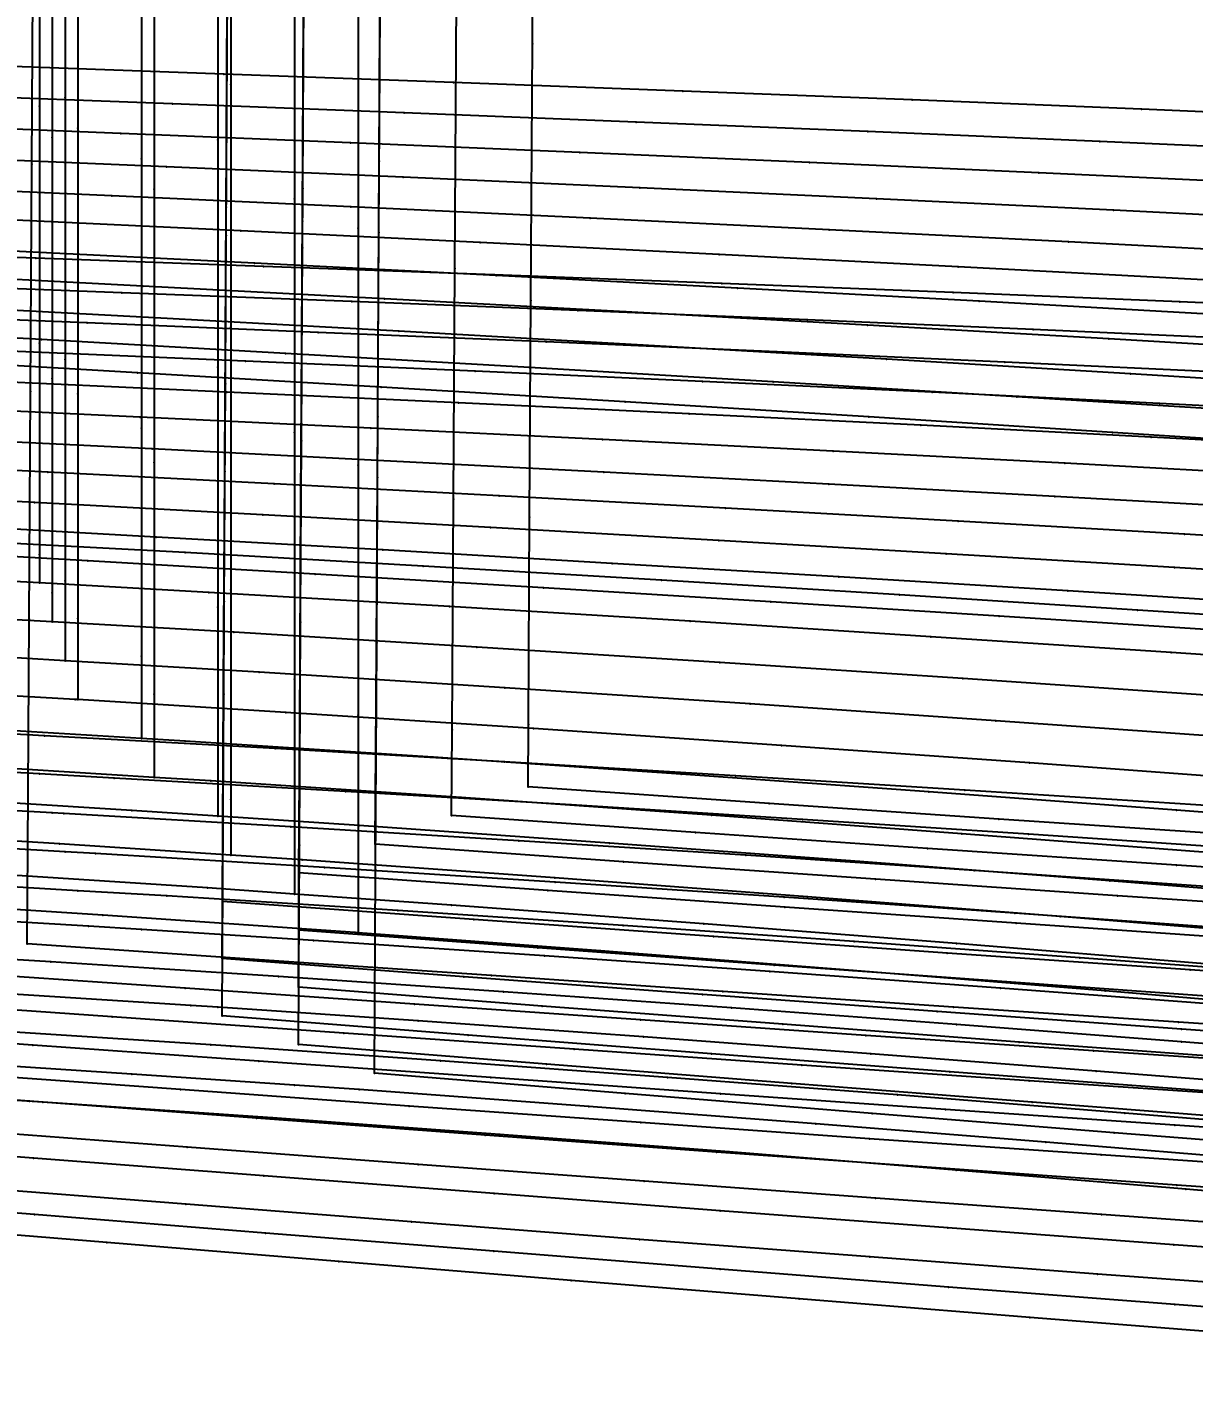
# Model space of a CAD drawing. Extents: x -2408 to 1029, y -526 to 2095.
# Drawn here: x -1212.4 to -1134.8, y 101.3 to 191.1 of the extents above; entities that cross this region are included whole.
import ezdxf

# ---------------------------------------------------------------- set-up
doc = ezdxf.new("R2010")
doc.units = 0

# ---------------------------------------------------------------- blocks, each defined once
blk = doc.blocks.new(' -30')
at = {"layer": '1'}
for points in [[(-410.795642, 262.713516), (-426.181387, 263.491995), (-441.331963, 264.275543), (-456.716414, 265.079246), (-471.834351, 265.867545), (-487.219433, 266.659043), (-502.307592, 267.415883), (-517.695124, 268.158316), (-532.759082, 268.847883), (-548.150088, 269.514596), (-563.25244, 270.13595), (-578.645983, 270.740797), (-593.768208, 271.312101), (-609.16329, 271.875507), (-624.304347, 272.41661), (-639.700205, 272.958631), (-654.858819, 273.489181), (-670.25476, 274.029992), (-685.455338, 274.570903)], [(-991.099742, 289.014787), (-1006.47788, 289.931065), (-1021.716095, 290.854397), (-1037.092414, 291.800377), (-1052.390421, 292.7548), (-1067.765151, 293.726621), (-1082.930535, 294.697188), (-1098.303754, 295.692536), (-1113.507968, 296.687278), (-1128.879805, 297.703783), (-1143.850366, 298.707083), (-1159.22033, 299.751254), (-1174.621448, 300.804779), (-1189.756891, 301.840895), (-1205.520935, 302.919865), (-1205.483135, 309.223563), (-1205.391179, 324.554701), (-1205.300213, 339.717169), (-1205.209414, 354.85273), (-1205.118461, 370.01518), (-1205.026964, 385.267158), (-1204.935998, 400.429605), (-1204.844877, 415.618783), (-1204.753926, 430.781236)], [(-480.513872, -299.265657), (-495.775766, -298.258206), (-511.213094, -297.224178), (-526.473238, -296.190561), (-541.755748, -295.148551), (-557.015282, -294.106065), (-572.430787, -293.055858), (-587.691043, -292.023998), (-603.09054, -290.995455), (-618.352803, -289.993615), (-633.737054, -289.006423), (-649.002495, -288.05404), (-664.372192, -287.127176), (-679.641754, -286.243599), (-694.99799, -285.398237), (-696.187057, -285.336246), (-710.27236, -284.60173), (-725.267612, -283.860433), (-740.545866, -283.142199), (-755.919862, -282.450756)]]:
    blk.add_lwpolyline(points, dxfattribs=at)
at = {"layer": '14'}
for points in [[(-413.340971, 275.556341), (-428.605438, 276.333232), (-443.868397, 277.1251), (-459.130577, 277.922795), (-474.392398, 278.717149), (-489.654587, 279.499012), (-504.917567, 280.259217), (-520.181988, 280.98861), (-535.430734, 281.678741), (-550.699052, 282.332695), (-565.968947, 282.954628), (-581.240332, 283.549537), (-596.512816, 284.122407), (-611.786236, 284.678231), (-627.060429, 285.222003), (-642.335041, 285.758709), (-657.609871, 286.293342), (-672.884642, 286.83089), (-688.15919, 287.376346)], [(-996.243732, 302.041932), (-1011.349801, 302.947855), (-1028.369845, 303.985999), (-1045.013766, 305.017704), (-1061.160689, 306.033129), (-1076.689792, 307.022434), (-1093.271043, 308.091929), (-1108.745305, 309.101899), (-1124.431306, 310.137235), (-1140.837746, 311.232743), (-1156.130864, 312.266322), (-1172.183685, 313.367615), (-1172.158772, 317.5206), (-1172.075828, 331.347228), (-1171.989363, 345.760911), (-1171.88675, 362.866344), (-1171.796909, 377.842737), (-1171.703377, 393.434387), (-1171.609107, 409.149089), (-1171.49473, 428.215656)], [(-479.770851, -286.587015), (-495.617764, -285.540654), (-511.314248, -284.488639), (-527.159674, -283.414513), (-543.004706, -282.333607), (-558.84971, -281.251301), (-574.694902, -280.172981), (-590.540647, -279.104026), (-606.387162, -278.049823), (-622.234812, -277.01575), (-638.083812, -276.007195), (-653.93453, -275.029536), (-669.787218, -274.088158), (-685.642128, -273.188447), (-696.187057, -272.621555), (-701.652761, -272.32772), (-717.512885, -271.523439), (-733.375258, -270.761336), (-749.239609, -270.035024)]]:
    blk.add_lwpolyline(points, dxfattribs=at)
at = {"layer": '2'}
for p in [(-1172.183685, 313.367615), (-1205.520935, 302.919865)]:
    blk.add_point(p, dxfattribs=at)
at = {"layer": '3'}
for p in [(-1171.88675, 362.866344), (-1205.209414, 354.85273), (-1171.989363, 345.760911), (-1205.300213, 339.717169), (-1172.075828, 331.347228), (-1205.391179, 324.554701), (-1172.158772, 317.5206), (-1156.130864, 312.266322), (-1140.837746, 311.232743), (-1205.483135, 309.223563), (-1189.756891, 301.840895), (-1174.621448, 300.804779), (-1159.22033, 299.751254), (-1143.850366, 298.707083), (-1128.879805, 297.703783), (-611.786236, 284.678231), (-596.512816, 284.122407), (-581.240332, 283.549537), (-565.968947, 282.954628), (-550.699052, 282.332695), (-624.304347, 272.41661), (-609.16329, 271.875507), (-593.768208, 271.312101), (-578.645983, 270.740797), (-563.25244, 270.13595), (-548.150088, 269.514596), (-685.642128, -273.188447), (-669.787218, -274.088158), (-653.93453, -275.029536), (-638.083812, -276.007195), (-622.234812, -277.01575), (-694.99799, -285.398237), (-679.641754, -286.243599), (-664.372192, -287.127176), (-649.002495, -288.05404), (-633.737054, -289.006423)]:
    blk.add_point(p, dxfattribs=at)
blk = doc.blocks.new(' -31')
at = {"layer": '1'}
for points in [[(-406.667733, 259.27386), (-421.689618, 260.061065), (-437.011078, 260.884107), (-452.031299, 261.702323), (-467.319028, 262.537249), (-482.339516, 263.350588), (-497.359257, 264.148142), (-512.381885, 264.921339), (-527.634866, 265.672338), (-542.660905, 266.374364), (-557.93453, 267.053433), (-572.963389, 267.692279), (-588.256539, 268.317149), (-603.287269, 268.911079), (-618.59881, 269.5002), (-633.630554, 270.067508), (-648.959279, 270.639377), (-663.991401, 271.198233), (-679.384302, 271.773426)], [(-997.985334, 287.066471), (-1013.000426, 287.973625), (-1028.315558, 288.914379), (-1043.328852, 289.850599), (-1058.800335, 290.828954), (-1073.812, 291.790769), (-1089.149361, 292.785777), (-1104.159531, 293.770902), (-1119.535836, 294.790651), (-1134.544586, 295.797004), (-1149.684043, 296.826152), (-1164.690914, 297.860154), (-1179.737081, 298.903743), (-1195.00767, 299.963703), (-1210.599365, 301.045837), (-1210.547725, 309.84814), (-1210.459299, 324.921595), (-1210.368675, 340.370934), (-1210.279104, 355.641675), (-1210.188487, 371.091032), (-1210.099122, 386.326266), (-1210.008493, 401.775624), (-1209.918915, 417.046366), (-1209.828296, 432.495713)], [(-477.568247, -302.497232), (-492.969505, -301.447749), (-508.369706, -300.383404), (-523.52564, -299.32246), (-538.924263, -298.235568), (-554.014175, -297.167376), (-569.412716, -296.079403), (-584.484875, -295.02135), (-599.884799, -293.952446), (-614.939891, -292.924438), (-630.342483, -291.895187), (-645.381208, -290.917098), (-660.787724, -289.947899), (-675.810988, -289.04012), (-691.222408, -288.151926), (-696.187057, -287.880993), (-706.500063, -287.318206), (-721.916639, -286.524334), (-736.937899, -285.790686), (-752.358094, -285.071968)]]:
    blk.add_lwpolyline(points, dxfattribs=at)
at = {"layer": '14'}
for points in [[(-414.385619, 272.392496), (-429.8121, 273.213737), (-445.237205, 274.05038), (-460.661389, 274.892923), (-476.085414, 275.731881), (-491.509813, 276.557754), (-506.935119, 277.361046), (-522.643486, 278.145979), (-538.072556, 278.877313), (-553.503501, 279.572014), (-568.936231, 280.234934), (-584.370424, 280.870918), (-599.805761, 281.48481), (-615.24215, 282.081462), (-630.679194, 282.665717), (-646.116763, 283.242424), (-661.554576, 283.816431), (-676.992388, 284.392583)], [(-986.267518, 299.092049), (-1001.639416, 300.008829), (-1016.883783, 300.934514), (-1031.918804, 301.862321), (-1048.740405, 302.916572), (-1065.059572, 303.954611), (-1080.754196, 304.966316), (-1097.512077, 306.060401), (-1113.151062, 307.093927), (-1129.003946, 308.153731), (-1145.584817, 309.275476), (-1161.040416, 310.334145), (-1177.263641, 311.462612), (-1177.230109, 317.179258), (-1177.14006, 332.530674), (-1177.049904, 347.900451), (-1176.944753, 365.826377), (-1176.853713, 381.346893), (-1176.75972, 397.370777), (-1176.665727, 413.39466), (-1176.574686, 428.915175)], [(-491.69542, -288.805885), (-508.783074, -287.623881), (-524.791244, -286.501704), (-540.798969, -285.371156), (-556.806537, -284.238117), (-572.814349, -283.10846), (-588.82269, -281.988066), (-604.831886, -280.882811), (-620.84226, -279.798574), (-636.854138, -278.741232), (-652.867844, -277.716665), (-668.883703, -276.730748), (-684.902039, -275.789361), (-696.187057, -275.162659), (-701.707363, -274.856093), (-717.731517, -274.019399), (-733.758208, -273.228341), (-749.787063, -272.476186)]]:
    blk.add_lwpolyline(points, dxfattribs=at)
at = {"layer": '2'}
for p in [(-1177.263641, 311.462612), (-696.187057, -275.156174)]:
    blk.add_point(p, dxfattribs=at)
at = {"layer": '3'}
for p in [(-1177.049904, 347.900451), (-1177.14006, 332.530674), (-1177.230109, 317.179258), (-1161.040416, 310.334145), (-1145.584817, 309.275476), (-1129.003946, 308.153731), (-1195.00767, 299.963703), (-1179.737081, 298.903743), (-1164.690914, 297.860154), (-1149.684043, 296.826152), (-1134.544586, 295.797004), (-615.24215, 282.081462), (-599.805761, 281.48481), (-584.370424, 280.870918), (-568.936231, 280.234934), (-553.503501, 279.572014), (-618.59881, 269.5002), (-603.287269, 268.911079), (-588.256539, 268.317149), (-572.963389, 267.692279), (-557.93453, 267.053433), (-696.187057, -243.397249), (-696.187057, -259.200869), (-696.187057, -273.2611), (-696.187057, -275.162659), (-684.902039, -275.789361), (-668.883703, -276.730748), (-652.867844, -277.716665), (-636.854138, -278.741232), (-620.84226, -279.798574), (-696.187057, -287.880993), (-691.222408, -288.151926), (-675.810988, -289.04012), (-660.787724, -289.947899), (-645.381208, -290.917098), (-630.342483, -291.895187)]:
    blk.add_point(p, dxfattribs=at)
at = {"layer": '4'}
for p in [(-696.187057, -275.162659), (-696.187057, -287.880993)]:
    blk.add_point(p, dxfattribs=at)
at = {"layer": '8'}
blk.add_lwpolyline([(-696.187057, 21.607609), (-696.187057, 2.136107), (-696.187057, -14.78146), (-696.187057, -35.611433), (-696.187057, -53.278423), (-696.187057, -72.290306), (-696.187057, -92.280291), (-696.187057, -112.881592), (-696.187057, -133.727418), (-696.187057, -154.450981), (-696.187057, -174.685493), (-696.187057, -194.064164), (-696.187057, -212.220206), (-696.187057, -228.786831), (-696.187057, -243.397249), (-696.187057, -259.200869), (-696.187057, -273.2611), (-696.187057, -275.156174)], dxfattribs=at)
blk = doc.blocks.new(' -32')
at = {"layer": '1'}
for points in [[(-407.222344, 256.070121), (-422.383768, 256.899761), (-437.768939, 257.762106), (-452.928661, 258.623362), (-468.281116, 259.497916), (-483.441033, 260.354496), (-498.852583, 261.208428), (-514.014911, 262.022975), (-529.337916, 262.812437), (-544.503819, 263.555708), (-559.846114, 264.273011), (-575.015055, 264.953136), (-590.375642, 265.616744), (-605.54647, 266.251555), (-620.924172, 266.878666), (-636.096177, 267.485696), (-651.489891, 268.094122), (-666.662289, 268.69081), (-682.151071, 269.301665)], [(-1123.662888, 292.767552), (-1138.812176, 293.795976), (-1153.952575, 294.838433), (-1169.099846, 295.895659), (-1184.438349, 296.97358), (-1199.858824, 298.058298), (-1215.677795, 299.171028), (-1215.601131, 312.531977), (-1215.513507, 327.804629), (-1215.425881, 343.077294), (-1215.337349, 358.504922), (-1215.249694, 373.777565), (-1215.162622, 388.949294), (-1215.074983, 404.221944), (-1214.987691, 419.434947), (-1214.900055, 434.707608)], [(-483.121304, -305.147157), (-498.217353, -304.078559), (-513.649987, -302.970201), (-528.743964, -301.873124), (-543.994009, -300.757449), (-559.087372, -299.651705), (-574.317811, -298.539581), (-589.412083, -297.446193), (-604.120497, -296.394241), (-619.720314, -295.298582), (-634.81867, -294.263062), (-650.014154, -293.25094), (-665.116791, -292.280443), (-680.295763, -291.346208), (-695.403699, -290.461741), (-696.187057, -290.418434), (-710.669653, -289.617628), (-725.782929, -288.829132), (-740.958612, -288.077982), (-756.075592, -287.363959)]]:
    blk.add_lwpolyline(points, dxfattribs=at)
at = {"layer": '14'}
for points in [[(-418.02239, 269.377712), (-433.29239, 270.22969), (-448.56115, 271.095254), (-463.829254, 271.965198), (-479.09729, 272.830318), (-494.365842, 273.681411), (-509.635422, 274.509268), (-527.022193, 275.411858), (-542.295876, 276.164132), (-557.571435, 276.882064), (-572.848641, 277.57007), (-588.127187, 278.232564), (-603.406995, 278.873969), (-618.687759, 279.498698), (-633.969248, 280.111167), (-649.251195, 280.715791), (-664.533444, 281.316991), (-679.815728, 281.919179)], [(-988.06349, 296.835856), (-1003.288751, 297.750438), (-1018.398306, 298.674929), (-1035.776177, 299.757273), (-1052.767375, 300.83376), (-1069.248508, 301.893975), (-1085.096167, 302.927501), (-1100.186994, 303.923924), (-1116.348618, 305.003901), (-1132.926842, 306.125328), (-1149.048121, 307.229227), (-1165.814259, 308.392205), (-1182.343674, 309.55761), (-1182.289488, 319.000043), (-1182.203537, 333.977697), (-1182.109921, 350.291256), (-1182.024786, 365.126866), (-1181.933745, 380.991544), (-1181.839752, 397.370762), (-1181.745759, 413.749971), (-1181.654719, 429.614649)], [(-490.35915, -291.905397), (-506.197571, -290.774652), (-522.368393, -289.603916), (-538.538669, -288.423019), (-554.708762, -287.238375), (-570.879034, -286.056398), (-587.049845, -284.883501), (-603.221597, -283.726093), (-619.394575, -282.590595), (-635.569178, -281.483415), (-651.745769, -280.410968), (-667.92471, -279.379666), (-684.106362, -278.395923), (-696.187057, -277.703381), (-701.403682, -277.404304), (-717.591795, -276.534057), (-733.782751, -275.713053), (-749.976035, -274.934217)]]:
    blk.add_lwpolyline(points, dxfattribs=at)
at = {"layer": '2'}
for p in [(-1182.343674, 309.55761), (-696.187057, -277.696171)]:
    blk.add_point(p, dxfattribs=at)
at = {"layer": '3'}
for p in [(-1182.109921, 350.291256), (-1182.203537, 333.977697), (-1182.289488, 319.000043), (-1165.814259, 308.392205), (-1149.048121, 307.229227), (-1132.926842, 306.125328), (-1199.858824, 298.058298), (-1184.438349, 296.97358), (-1169.099846, 295.895659), (-1153.952575, 294.838433), (-1138.812176, 293.795976), (-618.687759, 279.498698), (-603.406995, 278.873969), (-588.127187, 278.232564), (-572.848641, 277.57007), (-557.571435, 276.882064), (-620.924172, 266.878666), (-605.54647, 266.251555), (-590.375642, 265.616744), (-575.015055, 264.953136), (-559.846114, 264.273011), (-696.187057, -245.4534), (-696.187057, -261.497782), (-696.187057, -275.772225), (-696.187057, -277.703381), (-684.106362, -278.395923), (-667.92471, -279.379666), (-651.745769, -280.410968), (-635.569178, -281.483415), (-696.187057, -290.418434), (-695.403699, -290.461741), (-680.295763, -291.346208), (-665.116791, -292.280443), (-650.014154, -293.25094), (-634.81867, -294.263062)]:
    blk.add_point(p, dxfattribs=at)
at = {"layer": '4'}
for p in [(-696.187057, -277.703381), (-696.187057, -290.418434)]:
    blk.add_point(p, dxfattribs=at)
at = {"layer": '8'}
blk.add_lwpolyline([(-696.187057, 23.588808), (-696.187057, 3.820657), (-696.187057, -13.354648), (-696.187057, -34.501972), (-696.187057, -52.438121), (-696.187057, -71.739651), (-696.187057, -92.034185), (-696.187057, -112.949348), (-696.187057, -134.112761), (-696.187057, -155.152049), (-696.187057, -175.694834), (-696.187057, -195.36874), (-696.187057, -213.801389), (-696.187057, -230.620406), (-696.187057, -245.4534), (-696.187057, -261.497782), (-696.187057, -275.772225), (-696.187057, -277.696171)], dxfattribs=at)
blk = doc.blocks.new(' -33')
at = {"layer": '1'}
for points in [[(-412.119916, 253.115269), (-427.295259, 253.986978), (-442.581111, 254.883506), (-457.866419, 255.789223), (-473.006044, 256.686035), (-488.291917, 257.582109), (-503.536524, 258.457296), (-518.825035, 259.307253), (-534.280464, 260.129675), (-549.572868, 260.906681), (-564.692059, 261.643), (-579.987401, 262.35974), (-595.124711, 263.045234), (-610.422013, 263.717983), (-625.5764, 264.368689), (-640.874932, 265.013734), (-656.045228, 265.645601), (-671.344231, 266.279177), (-686.622937, 266.912557)], [(-1113.986033, 289.806489), (-1129.099281, 290.833958), (-1144.375337, 291.884265), (-1159.361157, 292.92941), (-1174.635121, 294.009702), (-1190.095973, 295.110877), (-1205.132893, 296.182718), (-1220.756378, 297.296257), (-1220.738291, 300.51507), (-1220.653899, 315.535803), (-1220.569213, 330.611808), (-1220.484539, 345.687811), (-1220.398342, 361.035873), (-1220.313674, 376.111864), (-1220.228897, 391.207077), (-1220.144228, 406.283063), (-1220.059185, 421.425605), (-1219.974514, 436.501598)], [(-479.956925, -308.402736), (-495.187978, -307.29314), (-510.588491, -306.154018), (-525.817241, -305.012652), (-541.24244, -303.847535), (-556.470265, -302.694468), (-571.874492, -301.530836), (-587.10319, -300.388818), (-602.332926, -299.260738), (-617.718313, -298.141163), (-632.95132, -297.058181), (-648.318027, -295.997145), (-663.555715, -294.982048), (-678.904663, -294.002708), (-694.14814, -293.078255), (-696.187057, -292.961636), (-709.478525, -292.201445), (-724.727865, -291.379904), (-740.070403, -290.597654), (-755.323933, -289.857647)]]:
    blk.add_lwpolyline(points, dxfattribs=at)
at = {"layer": '14'}
for points in [[(-409.864849, 265.707514), (-425.616196, 266.610841), (-441.365679, 267.533985), (-457.114135, 268.466918), (-472.86217, 269.399603), (-488.610391, 270.321999), (-504.359634, 271.224079), (-522.360762, 272.217272), (-536.884961, 272.981302), (-552.640378, 273.773883), (-568.397647, 274.533257), (-584.15667, 275.263918), (-599.917043, 275.970344), (-615.678669, 276.657026), (-631.441143, 277.328443), (-647.204368, 277.989087), (-662.967979, 278.643438), (-678.7318, 279.295986)], [(-994.644828, 294.866065), (-1010.328878, 295.821017), (-1025.870484, 296.785245), (-1041.186149, 297.75158), (-1058.305927, 298.849341), (-1074.896844, 299.929784), (-1090.834202, 300.982201), (-1107.827335, 302.119345), (-1123.658031, 303.192232), (-1139.668477, 304.290428), (-1155.078742, 305.360134), (-1170.859481, 306.469332), (-1187.423706, 307.652607), (-1187.36952, 317.299872), (-1187.28357, 332.602444), (-1187.189953, 349.2699), (-1187.104818, 364.427356), (-1187.013778, 380.636197), (-1186.919785, 397.37074), (-1186.825791, 414.105274), (-1186.734751, 430.314125)], [(-486.245286, -295.21335), (-503.557809, -293.941453), (-519.891237, -292.722242), (-536.224043, -291.490936), (-552.556552, -290.254478), (-568.889201, -289.019803), (-585.22239, -287.793847), (-601.556519, -286.583548), (-617.892025, -285.395838), (-634.229233, -284.237662), (-650.568579, -283.115953), (-666.910465, -282.037648), (-683.255288, -281.009685), (-696.187057, -280.24107), (-699.091526, -280.068443), (-715.443122, -279.156054), (-731.797836, -278.297802), (-748.155236, -277.486223), (-764.515007, -276.713849)]]:
    blk.add_lwpolyline(points, dxfattribs=at)
at = {"layer": '2'}
for p in [(-1187.423706, 307.652607), (-696.187057, -280.236168)]:
    blk.add_point(p, dxfattribs=at)
at = {"layer": '3'}
for p in [(-1187.189953, 349.2699), (-1187.28357, 332.602444), (-1187.36952, 317.299872), (-1170.859481, 306.469332), (-1155.078742, 305.360134), (-1139.668477, 304.290428), (-1205.132893, 296.182718), (-1190.095973, 295.110877), (-1174.635121, 294.009702), (-1159.361157, 292.92941), (-1144.375337, 291.884265), (-1129.099281, 290.833958), (-615.678669, 276.657026), (-599.917043, 275.970344), (-584.15667, 275.263918), (-568.397647, 274.533257), (-552.640378, 273.773883), (-610.422013, 263.717983), (-595.124711, 263.045234), (-579.987401, 262.35974), (-564.692059, 261.643), (-549.572868, 260.906681), (-696.187057, -242.738335), (-696.187057, -260.17137), (-696.187057, -274.928334), (-696.187057, -280.24107), (-683.255288, -281.009685), (-666.910465, -282.037648), (-650.568579, -283.115953), (-634.229233, -284.237662), (-696.187057, -292.961636), (-694.14814, -293.078255), (-678.904663, -294.002708), (-663.555715, -294.982048), (-648.318027, -295.997145), (-632.95132, -297.058181)]:
    blk.add_point(p, dxfattribs=at)
at = {"layer": '4'}
for p in [(-696.187057, -280.24107), (-696.187057, -292.961636)]:
    blk.add_point(p, dxfattribs=at)
at = {"layer": '8'}
blk.add_lwpolyline([(-696.187057, 25.570009), (-696.187057, 5.505209), (-696.187057, -11.927834), (-696.187057, -27.697366), (-696.187057, -45.356723), (-696.187057, -64.52794), (-696.187057, -84.83305), (-696.187057, -105.894091), (-696.187057, -127.333096), (-696.187057, -148.772081), (-696.187057, -169.833121), (-696.187057, -190.138231), (-696.187057, -209.309447), (-696.187057, -226.968803), (-696.187057, -242.738335), (-696.187057, -260.17137), (-696.187057, -274.928334), (-696.187057, -280.236168)], dxfattribs=at)
blk = doc.blocks.new(' -34')
at = {"layer": '1'}
for points in [[(-411.944873, 249.885816), (-427.3658, 250.80666), (-442.752906, 251.74436), (-458.172006, 252.69371), (-473.524246, 253.639), (-488.944, 254.579046), (-503.96908, 255.477045), (-519.391481, 256.371375), (-534.709567, 257.223988), (-550.135995, 258.045975), (-565.472535, 258.830853), (-580.902162, 259.591977), (-596.25616, 260.324763), (-611.687871, 261.040399), (-627.058243, 261.736318), (-642.491357, 262.422015), (-657.876937, 263.096367), (-673.310691, 263.767534), (-688.346205, 264.420255)], [(-1118.679806, 287.809999), (-1134.009218, 288.864576), (-1149.420272, 289.937166), (-1164.657541, 291.013415), (-1180.066363, 292.117437), (-1195.303083, 293.216675), (-1210.429912, 294.308813), (-1225.834961, 295.420933), (-1225.809658, 300.021402), (-1225.725921, 315.245785), (-1225.641516, 330.591488), (-1225.557115, 345.937194), (-1225.473127, 361.208889), (-1225.388738, 376.554599), (-1225.30381, 391.998209), (-1225.219415, 407.343914), (-1225.135094, 422.674226), (-1225.050681, 438.019934)], [(-492.258289, -310.513737), (-507.463499, -309.356625), (-522.827069, -308.170718), (-537.915343, -306.995565), (-553.277709, -305.794596), (-568.34347, -304.61822), (-583.706522, -303.425983), (-599.070645, -302.247155), (-614.115947, -301.111752), (-629.483418, -299.977411), (-644.508405, -298.898956), (-659.880782, -297.832882), (-674.88639, -296.834445), (-690.264884, -295.860443), (-696.187057, -295.506535), (-705.330332, -294.96012), (-720.715335, -294.095126), (-735.892945, -293.289625), (-751.282725, -292.515013)]]:
    blk.add_lwpolyline(points, dxfattribs=at)
at = {"layer": '14'}
for points in [[(-413.254127, 262.68477), (-429.167027, 263.638904), (-445.078209, 264.611238), (-460.988322, 265.591521), (-476.898239, 266.569519), (-492.808532, 267.534977), (-508.720077, 268.477659), (-523.82202, 269.341893), (-539.737721, 270.21388), (-555.655588, 271.048715), (-571.57552, 271.850673), (-587.497189, 272.624017), (-603.420266, 273.373011), (-619.34465, 274.101929), (-635.269936, 274.815031), (-651.196024, 275.516591), (-667.122547, 276.210871), (-683.049291, 276.90214)], [(-986.728904, 292.02437), (-1002.269379, 292.964334), (-1018.08365, 293.940939), (-1033.729779, 294.925433), (-1049.123361, 295.910445), (-1064.180049, 296.888606), (-1080.866953, 297.988662), (-1096.877702, 299.059145), (-1112.086359, 300.089053), (-1128.080538, 301.185504), (-1144.256219, 302.308175), (-1159.82543, 303.402062), (-1175.768836, 304.536697), (-1192.503662, 305.747604), (-1192.424578, 320.126644), (-1192.346187, 334.379847), (-1192.249341, 351.988387), (-1192.162452, 367.786449), (-1192.070397, 384.524007), (-1191.976127, 401.664205), (-1191.882595, 418.67018), (-1191.792754, 435.005096)], [(-484.771777, -298.341289), (-500.863847, -297.124308), (-517.359792, -295.856225), (-533.854946, -294.573899), (-550.349751, -293.28483), (-566.844649, -291.996522), (-583.340118, -290.716473), (-599.836525, -289.452191), (-616.334348, -288.211174), (-632.83403, -287.000926), (-649.336013, -285.828948), (-665.840737, -284.702741), (-682.348682, -283.629805), (-696.187057, -282.777348), (-696.366616, -282.766298), (-715.634257, -281.655508), (-732.153145, -280.766701), (-748.67503, -279.928044), (-765.199451, -279.131692)]]:
    blk.add_lwpolyline(points, dxfattribs=at)
at = {"layer": '2'}
for p in [(-1192.503662, 305.747604), (-696.187057, -282.776184)]:
    blk.add_point(p, dxfattribs=at)
at = {"layer": '3'}
for p in [(-1192.249341, 351.988387), (-1192.346187, 334.379847), (-1192.424578, 320.126644), (-1175.768836, 304.536697), (-1159.82543, 303.402062), (-1144.256219, 302.308175), (-1128.080538, 301.185504), (-1195.303083, 293.216675), (-1180.066363, 292.117437), (-1164.657541, 291.013415), (-1149.420272, 289.937166), (-1134.009218, 288.864576), (-619.34465, 274.101929), (-603.420266, 273.373011), (-587.497189, 272.624017), (-571.57552, 271.850673), (-555.655588, 271.048715), (-611.687871, 261.040399), (-596.25616, 260.324763), (-580.902162, 259.591977), (-565.472535, 258.830853), (-550.135995, 258.045975), (-696.187057, -244.723942), (-696.187057, -262.414736), (-696.187057, -277.389873), (-696.366616, -282.766298), (-696.187057, -282.777348), (-682.348682, -283.629805), (-665.840737, -284.702741), (-649.336013, -285.828948), (-632.83403, -287.000926), (-696.187057, -295.506535), (-690.264884, -295.860443), (-674.88639, -296.834445), (-659.880782, -297.832882), (-644.508405, -298.898956), (-629.483418, -299.977411)]:
    blk.add_point(p, dxfattribs=at)
at = {"layer": '4'}
for p in [(-696.187057, -282.777348), (-696.187057, -295.506535)]:
    blk.add_point(p, dxfattribs=at)
at = {"layer": '8'}
blk.add_lwpolyline([(-696.187057, 27.551208), (-696.187057, 7.189761), (-696.187057, -10.50102), (-696.187057, -26.503698), (-696.187057, -44.42414), (-696.187057, -63.878794), (-696.187057, -84.484107), (-696.187057, -105.856506), (-696.187057, -127.612478), (-696.187057, -149.368449), (-696.187057, -170.740867), (-696.187057, -191.34618), (-696.187057, -210.800818), (-696.187057, -228.721277), (-696.187057, -244.723942), (-696.187057, -262.414736), (-696.187057, -277.389873), (-696.187057, -282.776184)], dxfattribs=at)
blk = doc.blocks.new(' -35')
at = {"layer": '1'}
for points in [[(-421.851056, 247.280026), (-437.238442, 248.247811), (-452.652031, 249.230405), (-468.004108, 250.212494), (-483.417923, 251.192657), (-498.737884, 252.152017), (-514.154146, 253.092948), (-529.226783, 253.980053), (-544.647145, 254.851238), (-559.976131, 255.683734), (-575.399892, 256.491231), (-590.746435, 257.268618), (-606.17264, 258.027724), (-621.535509, 258.765234), (-636.963403, 259.491077), (-652.341469, 260.203586), (-667.770154, 260.911265), (-683.23861, 261.617552)], [(-1113.810405, 285.776097), (-1128.959697, 286.847076), (-1144.365288, 287.948567), (-1159.613127, 289.054658), (-1175.016372, 290.188297), (-1190.225352, 291.315546), (-1205.348889, 292.437263), (-1220.753479, 293.579655), (-1220.706386, 302.32164), (-1220.624546, 317.510339), (-1220.541767, 332.873573), (-1220.45899, 348.236795), (-1220.376619, 363.525092), (-1220.293839, 378.888334), (-1220.211792, 394.113672), (-1220.128998, 409.476912), (-1220.046902, 424.71215), (-1219.96413, 440.075384)], [(-486.737789, -313.947217), (-501.821522, -312.771718), (-517.184815, -311.556191), (-532.431516, -310.3369), (-547.793194, -309.10119), (-562.848737, -307.889119), (-578.210751, -306.657574), (-593.573671, -305.437374), (-608.60819, -304.260266), (-623.974281, -303.080739), (-638.987994, -301.957219), (-654.358941, -300.84264), (-669.352844, -299.795943), (-684.730024, -298.770446), (-696.187057, -298.04697), (-699.705401, -297.824809), (-715.089522, -296.909555), (-730.411924, -296.0494), (-745.801521, -295.231097), (-760.809693, -294.470697)]]:
    blk.add_lwpolyline(points, dxfattribs=at)
at = {"layer": '14'}
for points in [[(-408.746246, 259.195986), (-424.654254, 260.17974), (-440.560214, 261.184595), (-456.465022, 262.200362), (-472.369271, 263.216835), (-488.273859, 264.223825), (-504.179453, 265.211128), (-520.086723, 266.168542), (-535.242791, 267.044751), (-551.154726, 267.927338), (-567.068873, 268.775939), (-582.984821, 269.594716), (-598.902465, 270.387849), (-614.821471, 271.159505), (-630.741503, 271.913851), (-646.662457, 272.655066), (-662.58396, 273.387316), (-678.505791, 274.114774), (-694.427731, 274.841612)], [(-998.494679, 290.790191), (-1014.308419, 291.795327), (-1029.955054, 292.808552), (-1045.348549, 293.822169), (-1060.402815, 294.828476), (-1077.081965, 295.959715), (-1093.077202, 297.059856), (-1108.260109, 298.117409), (-1124.209921, 299.241935), (-1140.312994, 300.391226), (-1155.768322, 301.507716), (-1171.505218, 302.659041), (-1187.423706, 303.842602), (-1187.406213, 307.089311), (-1187.330697, 321.105118), (-1187.248153, 336.425324), (-1187.169385, 351.044798), (-1187.082496, 367.171335), (-1186.990441, 384.256882), (-1186.896171, 401.753451), (-1186.802639, 419.113016), (-1186.712798, 435.787561)], [(-495.711088, -300.511585), (-511.856321, -299.239829), (-528.344142, -297.923994), (-544.831437, -296.598554), (-561.318709, -295.271153), (-577.806346, -293.949448), (-594.294851, -292.641083), (-610.784727, -291.353704), (-627.276361, -290.094966), (-643.770257, -288.872514), (-660.266918, -287.693996), (-676.766731, -286.567064), (-693.2702, -285.499365), (-696.187057, -285.322399), (-710.123225, -284.476857), (-726.634612, -283.537608), (-743.149308, -282.651928), (-759.666823, -281.811773)]]:
    blk.add_lwpolyline(points, dxfattribs=at)
at = {"layer": '2'}
for p in [(-1187.423706, 303.842602), (-696.187057, -285.316181)]:
    blk.add_point(p, dxfattribs=at)
at = {"layer": '3'}
for p in [(-1187.169385, 351.044798), (-1187.248153, 336.425324), (-1187.330697, 321.105118), (-1187.406213, 307.089311), (-1171.505218, 302.659041), (-1155.768322, 301.507716), (-1140.312994, 300.391226), (-1205.348889, 292.437263), (-1190.225352, 291.315546), (-1175.016372, 290.188297), (-1159.613127, 289.054658), (-1144.365288, 287.948567), (-1128.959697, 286.847076), (-614.821471, 271.159505), (-598.902465, 270.387849), (-582.984821, 269.594716), (-567.068873, 268.775939), (-621.535509, 258.765234), (-606.17264, 258.027724), (-590.746435, 257.268618), (-575.399892, 256.491231), (-559.976131, 255.683734), (-696.187057, -246.709572), (-696.187057, -264.658074), (-696.187057, -279.851389), (-696.187057, -285.322399), (-693.2702, -285.499365), (-676.766731, -286.567064), (-660.266918, -287.693996), (-643.770257, -288.872514), (-627.276361, -290.094966), (-699.705401, -297.824809), (-696.187057, -298.04697), (-684.730024, -298.770446), (-669.352844, -299.795943), (-654.358941, -300.84264), (-638.987994, -301.957219)]:
    blk.add_point(p, dxfattribs=at)
at = {"layer": '4'}
for p in [(-696.187057, -285.322399), (-696.187057, -298.04697)]:
    blk.add_point(p, dxfattribs=at)
at = {"layer": '8'}
blk.add_lwpolyline([(-696.187057, 29.532409), (-696.187057, 8.874313), (-696.187057, -9.074205), (-696.187057, -25.310029), (-696.187057, -43.491557), (-696.187057, -63.229649), (-696.187057, -84.135146), (-696.187057, -105.818943), (-696.187057, -127.89188), (-696.187057, -149.964818), (-696.187057, -171.648615), (-696.187057, -192.55413), (-696.187057, -212.292221), (-696.187057, -230.473749), (-696.187057, -246.709572), (-696.187057, -264.658074), (-696.187057, -279.851389), (-696.187057, -285.316181)], dxfattribs=at)
blk = doc.blocks.new(' -36')
at = {"layer": '1'}
for points in [[(-409.73262, 243.310018), (-424.772659, 244.273751), (-439.815525, 245.25742), (-454.819079, 246.249466), (-469.861017, 247.246214), (-484.903361, 248.236845), (-499.874545, 249.208418), (-514.919397, 250.161232), (-530.108741, 251.090568), (-545.157575, 251.977399), (-560.652262, 252.857356), (-575.704564, 253.683023), (-590.696881, 254.480399), (-605.751663, 255.259333), (-620.759471, 256.017274), (-635.815979, 256.762228), (-650.838252, 257.493266), (-665.89577, 258.217028), (-681.056175, 258.940038)], [(-1118.669291, 283.791798), (-1133.981148, 284.886382), (-1149.01683, 285.973615), (-1164.427454, 287.104386), (-1179.460772, 288.223767), (-1194.848161, 289.377885), (-1210.165456, 290.527718), (-1225.832214, 291.703606), (-1225.758973, 305.566113), (-1225.678739, 320.759096), (-1225.598528, 335.952093), (-1225.518155, 351.174959), (-1225.437921, 366.36795), (-1225.357679, 381.560955), (-1225.2776, 396.72502), (-1225.197379, 411.91803), (-1225.117248, 427.094918), (-1225.037032, 442.287915)], [(-491.744892, -316.566135), (-506.995499, -315.335066), (-521.97626, -314.109339), (-537.243101, -312.84839), (-552.222473, -311.605443), (-567.447619, -310.342887), (-582.427615, -309.107693), (-597.629275, -307.867498), (-612.611917, -306.664332), (-627.790771, -305.471098), (-642.777801, -304.324451), (-657.767659, -303.214828), (-672.927873, -302.136555), (-687.924346, -301.120033), (-696.187057, -300.591011), (-703.06483, -300.150658), (-718.068471, -299.245964), (-733.158595, -298.387089), (-748.167634, -297.577712), (-763.338846, -296.79844)]]:
    blk.add_lwpolyline(points, dxfattribs=at)
at = {"layer": '14'}
for points in [[(-421.364067, 256.779731), (-437.432173, 257.828144), (-453.498913, 258.889817), (-469.564994, 259.954413), (-485.631204, 261.011601), (-501.698325, 262.051048), (-517.767144, 263.062422), (-533.549452, 264.019101), (-549.623166, 264.955089), (-565.699074, 265.856354), (-581.777071, 266.726821), (-597.856824, 267.5704), (-613.938074, 268.391004), (-630.020565, 269.192549), (-646.104039, 269.978948), (-662.188201, 270.754113), (-678.272869, 271.521964), (-694.357748, 272.286412)], [(-986.733999, 287.682118), (-1001.650603, 288.617989), (-1017.626655, 289.641344), (-1033.433632, 290.673485), (-1048.984597, 291.706507), (-1064.192681, 292.732506), (-1081.041974, 293.886335), (-1097.20019, 295.008867), (-1112.537575, 296.088302), (-1128.649494, 297.236461), (-1144.916034, 298.410275), (-1160.528045, 299.550938), (-1176.424276, 300.727564), (-1192.503662, 301.937618), (-1192.486169, 305.25046), (-1192.410653, 319.551749), (-1192.328109, 335.183998), (-1192.249341, 350.101252), (-1192.162452, 366.556246), (-1192.070397, 383.989802), (-1191.976127, 401.842742), (-1191.882595, 419.555888), (-1191.792754, 436.57006)], [(-491.516312, -303.84377), (-509.21767, -302.412573), (-525.867796, -301.045736), (-542.517232, -299.667298), (-559.166528, -298.285501), (-575.816194, -296.908591), (-592.466782, -295.544809), (-609.118724, -294.202407), (-625.772571, -292.889628), (-642.428835, -291.614717), (-659.088025, -290.385919), (-675.750692, -289.211476), (-692.417271, -288.09964), (-696.187057, -287.863197), (-707.48078, -287.154878), (-724.155581, -286.172946), (-740.834089, -285.249746), (-757.515704, -284.376837)]]:
    blk.add_lwpolyline(points, dxfattribs=at)
at = {"layer": '2'}
for p in [(-1192.503662, 301.937618), (-696.187057, -287.856178)]:
    blk.add_point(p, dxfattribs=at)
at = {"layer": '3'}
for p in [(-1192.249341, 350.101252), (-1192.328109, 335.183998), (-1192.410653, 319.551749), (-1192.486169, 305.25046), (-1176.424276, 300.727564), (-1160.528045, 299.550938), (-1144.916034, 298.410275), (-1128.649494, 297.236461), (-1194.848161, 289.377885), (-1179.460772, 288.223767), (-1164.427454, 287.104386), (-1149.01683, 285.973615), (-1133.981148, 284.886382), (-613.938074, 268.391004), (-597.856824, 267.5704), (-581.777071, 266.726821), (-565.699074, 265.856354), (-620.759471, 256.017274), (-605.751663, 255.259333), (-590.696881, 254.480399), (-575.704564, 253.683023), (-560.652262, 252.857356), (-696.187057, -248.695178), (-696.187057, -266.901435), (-696.187057, -282.312918), (-696.187057, -287.863197), (-692.417271, -288.09964), (-675.750692, -289.211476), (-659.088025, -290.385919), (-642.428835, -291.614717), (-703.06483, -300.150658), (-696.187057, -300.591011), (-687.924346, -301.120033), (-672.927873, -302.136555), (-657.767659, -303.214828), (-642.777801, -304.324451), (-627.790771, -305.471098)]:
    blk.add_point(p, dxfattribs=at)
at = {"layer": '4'}
for p in [(-696.187057, -287.863197), (-696.187057, -300.591011)]:
    blk.add_point(p, dxfattribs=at)
at = {"layer": '8'}
blk.add_lwpolyline([(-696.187057, 31.513608), (-696.187057, 10.558863), (-696.187057, -7.6474), (-696.187057, -24.116363), (-696.187057, -42.558977), (-696.187057, -62.580508), (-696.187057, -83.786207), (-696.187057, -105.781382), (-696.187057, -128.171286), (-696.187057, -150.56119), (-696.187057, -172.556365), (-696.187057, -193.762064), (-696.187057, -213.783595), (-696.187057, -232.226194), (-696.187057, -248.695178), (-696.187057, -266.901435), (-696.187057, -282.312918), (-696.187057, -287.856178)], dxfattribs=at)
blk = doc.blocks.new(' -37')
at = {"layer": '1'}
for points in [[(-419.699116, 240.747969), (-434.750846, 241.761751), (-449.801661, 242.789125), (-464.788883, 243.817076), (-479.839575, 244.846159), (-495.313458, 245.89215), (-510.366359, 246.888462), (-525.592231, 247.865702), (-540.649183, 248.79903), (-556.121132, 249.724203), (-571.181851, 250.594361), (-586.670414, 251.462009), (-601.733892, 252.282827), (-616.718583, 253.079818), (-631.783954, 253.864518), (-646.783006, 254.632401), (-661.849628, 255.393501), (-676.93927, 256.148676), (-692.006398, 256.898771)], [(-1114.149212, 281.782087), (-1129.157427, 282.883939), (-1144.20185, 284.001101), (-1159.355625, 285.142796), (-1174.397578, 286.292417), (-1189.72659, 287.472405), (-1205.059192, 288.653698), (-1220.750732, 289.862499), (-1220.732999, 293.288375), (-1220.65559, 308.242754), (-1220.577147, 323.396872), (-1220.499495, 338.398937), (-1220.420954, 353.571678), (-1220.343281, 368.573742), (-1220.265603, 383.575817), (-1220.18571, 399.006754), (-1220.108043, 414.008833), (-1220.029386, 429.20203)], [(-502.122527, -318.713448), (-517.102886, -317.458679), (-532.226095, -316.177901), (-547.204588, -314.901198), (-562.419911, -313.602854), (-577.398712, -312.329684), (-592.590059, -311.049699), (-607.571222, -309.804694), (-622.739327, -308.568078), (-637.724826, -307.376246), (-652.713141, -306.219829), (-667.862159, -305.093364), (-682.857145, -304.027392), (-696.187057, -303.129501), (-697.986082, -303.008315), (-712.988644, -302.054486), (-728.148326, -301.144891), (-743.15697, -300.292659), (-758.309054, -299.473766), (-773.32178, -298.696695)]]:
    blk.add_lwpolyline(points, dxfattribs=at)
at = {"layer": '14'}
for points in [[(-416.809149, 253.283637), (-432.872225, 254.36355), (-448.933673, 255.459429), (-464.994147, 256.561042), (-481.054607, 257.65818), (-497.115706, 258.740611), (-513.178327, 259.798121), (-529.012331, 260.806256), (-545.079875, 261.790432), (-561.149914, 262.739014), (-577.222035, 263.6558), (-593.296128, 264.544606), (-609.37178, 265.409231), (-625.44888, 266.25349), (-641.527015, 267.081183), (-657.606038, 267.896122), (-673.685649, 268.702114), (-689.765586, 269.502964)], [(-995.606912, 286.293508), (-1011.599042, 287.344167), (-1027.435724, 288.404995), (-1043.028358, 289.46774), (-1058.288284, 290.524149), (-1075.207108, 291.71313), (-1091.443273, 292.870737), (-1106.864484, 293.984653), (-1123.074486, 295.170246), (-1139.45036, 296.383099), (-1155.177249, 297.562434), (-1171.201157, 298.779729), (-1187.423706, 300.032616), (-1187.390173, 306.509838), (-1187.315849, 320.866384), (-1187.229384, 337.568154), (-1187.148309, 353.228763), (-1187.059852, 370.315206), (-1186.966966, 388.257178), (-1186.872603, 406.484322), (-1186.779718, 424.426285), (-1186.691261, 441.512747)], [(-503.666149, -305.841563), (-520.308955, -304.442927), (-536.950896, -303.029512), (-553.592508, -301.609709), (-570.234326, -300.191908), (-586.876888, -298.7845), (-603.520729, -297.395875), (-620.166385, -296.034424), (-636.814393, -294.708537), (-653.465288, -293.426604), (-670.119607, -292.197015), (-686.777886, -291.028163), (-696.187057, -290.405178), (-701.921278, -290.02551), (-718.58818, -288.989257), (-735.259146, -288.015428), (-751.933622, -287.095371), (-768.611054, -286.220439)]]:
    blk.add_lwpolyline(points, dxfattribs=at)
at = {"layer": '2'}
for p in [(-1187.423706, 300.032616), (-696.187057, -290.396175)]:
    blk.add_point(p, dxfattribs=at)
at = {"layer": '3'}
for p in [(-1187.148309, 353.228763), (-1187.229384, 337.568154), (-1187.315849, 320.866384), (-1187.390173, 306.509838), (-1171.201157, 298.779729), (-1155.177249, 297.562434), (-1139.45036, 296.383099), (-1205.059192, 288.653698), (-1189.72659, 287.472405), (-1174.397578, 286.292417), (-1159.355625, 285.142796), (-1144.20185, 284.001101), (-1129.157427, 282.883939), (-625.44888, 266.25349), (-609.37178, 265.409231), (-593.296128, 264.544606), (-577.222035, 263.6558), (-561.149914, 262.739014), (-631.783954, 253.864518), (-616.718583, 253.079818), (-601.733892, 252.282827), (-586.670414, 251.462009), (-571.181851, 250.594361), (-556.121132, 249.724203), (-696.187057, -245.360511), (-696.187057, -260.505839), (-696.187057, -276.478989), (-701.921278, -290.02551), (-696.187057, -290.405178), (-686.777886, -291.028163), (-670.119607, -292.197015), (-653.465288, -293.426604), (-636.814393, -294.708537), (-697.986082, -303.008315), (-696.187057, -303.129501), (-682.857145, -304.027392), (-667.862159, -305.093364), (-652.713141, -306.219829), (-637.724826, -307.376246)]:
    blk.add_point(p, dxfattribs=at)
at = {"layer": '4'}
for p in [(-696.187057, -290.405178), (-696.187057, -303.129501)]:
    blk.add_point(p, dxfattribs=at)
at = {"layer": '8'}
blk.add_lwpolyline([(-696.187057, 33.494809), (-696.187057, 12.243416), (-696.187057, -6.220585), (-696.187057, -22.922694), (-696.187057, -41.626394), (-696.187057, -61.931363), (-696.187057, -83.437265), (-696.187057, -105.743818), (-696.187057, -120.861969), (-696.187057, -136.039408), (-696.187057, -151.157559), (-696.187057, -166.097773), (-696.187057, -187.91505), (-696.187057, -208.664815), (-696.187057, -227.94675), (-696.187057, -245.360511), (-696.187057, -260.505839), (-696.187057, -276.478989), (-696.187057, -290.396175)], dxfattribs=at)
blk = doc.blocks.new(' -38')
at = {"layer": '1'}
for points in [[(-420.077945, 237.575438), (-435.257665, 238.63327), (-450.426178, 239.703614), (-465.604613, 240.779466), (-480.73968, 241.848928), (-495.919194, 242.909747), (-511.623656, 243.984671), (-526.49678, 244.973252), (-541.681814, 245.95062), (-556.811712, 246.89194), (-572.000634, 247.806854), (-587.146178, 248.692853), (-602.338074, 249.558253), (-617.498214, 250.401244), (-632.6922, 251.228289), (-647.865964, 252.039354), (-663.061397, 252.839612), (-678.400743, 253.63828), (-693.596985, 254.423289)], [(-1119.036599, 279.801135), (-1134.218685, 280.927448), (-1149.392479, 282.066484), (-1164.720288, 283.234413), (-1179.891489, 284.407301), (-1194.916807, 285.577159), (-1210.356117, 286.780331), (-1225.82962, 287.986107), (-1225.801471, 293.529716), (-1225.724789, 308.62839), (-1225.646575, 324.029887), (-1225.569138, 339.28127), (-1225.491704, 354.532621), (-1225.415381, 369.563599), (-1225.337934, 384.814959), (-1225.260932, 399.978869), (-1225.183488, 415.230232), (-1225.106659, 430.36075)], [(-499.886211, -321.887599), (-514.996526, -320.588153), (-530.160561, -319.268771), (-545.268729, -317.944592), (-560.649482, -316.593849), (-575.757856, -315.271431), (-590.867173, -313.959848), (-606.223716, -312.644678), (-621.336548, -311.374729), (-636.669241, -310.117893), (-651.78772, -308.916319), (-667.097456, -307.744262), (-682.223182, -306.637551), (-696.187057, -305.670109), (-697.511597, -305.578334), (-712.645573, -304.591343), (-727.791971, -303.660253), (-742.932562, -302.780543), (-758.075718, -301.944801), (-773.399218, -301.136858)]]:
    blk.add_lwpolyline(points, dxfattribs=at)
at = {"layer": '14'}
for points in [[(-413.427961, 249.848118), (-429.653239, 250.971695), (-445.876568, 252.113399), (-462.098794, 253.262943), (-478.320765, 254.410042), (-494.543328, 255.544409), (-510.767329, 256.655759), (-527.274442, 257.752169), (-543.503521, 258.790803), (-559.735154, 259.793361), (-575.969083, 260.763357), (-592.205049, 261.704302), (-608.442794, 262.61971), (-624.68206, 263.513092), (-640.922588, 264.38796), (-657.16412, 265.247828), (-673.40636, 266.096206), (-689.649124, 266.936609)], [(-998.761848, 284.119944), (-1014.916418, 285.188645), (-1030.913578, 286.268276), (-1046.663818, 287.350372), (-1062.077633, 288.426467), (-1079.166712, 289.638087), (-1095.565935, 290.818182), (-1111.141722, 291.954119), (-1127.513896, 293.163533), (-1144.05329, 294.401145), (-1159.936908, 295.604922), (-1176.120191, 296.847844), (-1192.503662, 298.127613), (-1192.437535, 311.150859), (-1192.363526, 325.726296), (-1192.289924, 340.221461), (-1192.206727, 356.606525), (-1192.116886, 374.299953), (-1192.023354, 392.720268), (-1191.929084, 411.285959), (-1191.837029, 429.415522)], [(-489.958248, -309.985592), (-506.522355, -308.572932), (-523.326884, -307.116879), (-540.130614, -305.646606), (-556.934097, -304.171134), (-573.737918, -302.699483), (-590.542667, -301.240673), (-607.348893, -299.803726), (-624.157259, -298.397655), (-640.968316, -297.031482), (-657.782651, -295.714229), (-674.600851, -294.454913), (-691.423468, -293.262557), (-696.187057, -292.945805), (-707.585505, -292.187878), (-724.417707, -291.1399), (-741.254135, -290.155437), (-758.094274, -289.225418), (-774.937379, -288.340786)]]:
    blk.add_lwpolyline(points, dxfattribs=at)
at = {"layer": '2'}
for p in [(-1192.503662, 298.127613), (-696.187057, -292.936172)]:
    blk.add_point(p, dxfattribs=at)
at = {"layer": '3'}
for p in [(-1192.206727, 356.606525), (-1192.289924, 340.221461), (-1192.363526, 325.726296), (-1192.437535, 311.150859), (-1176.120191, 296.847844), (-1159.936908, 295.604922), (-1144.05329, 294.401145), (-1194.916807, 285.577159), (-1179.891489, 284.407301), (-1164.720288, 283.234413), (-1149.392479, 282.066484), (-1134.218685, 280.927448), (-624.68206, 263.513092), (-608.442794, 262.61971), (-592.205049, 261.704302), (-575.969083, 260.763357), (-559.735154, 259.793361), (-632.6922, 251.228289), (-617.498214, 250.401244), (-602.338074, 249.558253), (-587.146178, 248.692853), (-572.000634, 247.806854), (-556.811712, 246.89194), (-696.187057, -241.621761), (-696.187057, -257.790326), (-696.187057, -275.279319), (-696.187057, -289.247953), (-707.585505, -292.187878), (-696.187057, -292.945805), (-691.423468, -293.262557), (-674.600851, -294.454913), (-657.782651, -295.714229), (-640.968316, -297.031482), (-697.511597, -305.578334), (-696.187057, -305.670109), (-682.223182, -306.637551), (-667.097456, -307.744262), (-651.78772, -308.916319), (-636.669241, -310.117893)]:
    blk.add_point(p, dxfattribs=at)
at = {"layer": '4'}
for p in [(-696.187057, -292.945805), (-696.187057, -305.670109)]:
    blk.add_point(p, dxfattribs=at)
at = {"layer": '8'}
blk.add_lwpolyline([(-696.187057, 35.476007), (-696.187057, 13.927966), (-696.187057, -4.793773), (-696.187057, -21.729027), (-696.187057, -40.693814), (-696.187057, -61.282221), (-696.187057, -83.088325), (-696.187057, -105.706257), (-696.187057, -121.035437), (-696.187057, -136.424732), (-696.187057, -151.753912), (-696.187057, -166.90269), (-696.187057, -181.750797), (-696.187057, -203.196114), (-696.187057, -223.288398), (-696.187057, -241.621761), (-696.187057, -257.790326), (-696.187057, -275.279319), (-696.187057, -289.247953), (-696.187057, -292.936172)], dxfattribs=at)
blk = doc.blocks.new(' -39')
at = {"layer": '1'}
for points in [[(-431.794795, 235.222151), (-447.073284, 236.333334), (-462.149187, 237.436308), (-477.394198, 238.550123), (-492.470926, 239.64176), (-507.509893, 240.711686), (-522.589881, 241.75742), (-537.672038, 242.772494), (-552.905503, 243.764494), (-567.991709, 244.716284), (-583.240792, 245.651257), (-598.330102, 246.552582), (-613.593706, 247.442718), (-628.685368, 248.304167), (-643.962419, 249.160203), (-659.055701, 249.992949), (-674.34506, 250.826149), (-689.439303, 251.641245)], [(-1114.061207, 277.757318), (-1129.067553, 278.899623), (-1144.139158, 280.060338), (-1159.339816, 281.248367), (-1174.408751, 282.443059), (-1189.620363, 283.657686), (-1204.994452, 284.886452), (-1220.748291, 286.145496), (-1220.692453, 297.357267), (-1220.616025, 312.696794), (-1220.541089, 327.735418), (-1220.466156, 342.774024), (-1220.389489, 358.162349), (-1220.314576, 373.200967), (-1220.239665, 388.239574), (-1220.164597, 403.309136), (-1220.089676, 418.347741), (-1220.014832, 433.370096)], [(-494.251373, -325.367842), (-509.361396, -324.041534), (-524.576187, -322.688298), (-539.683514, -321.331744), (-555.054786, -319.945953), (-570.16184, -318.585931), (-585.269618, -317.234377), (-600.616008, -315.876921), (-615.727055, -314.562388), (-631.049142, -313.258955), (-646.165642, -312.008673), (-661.46433, -310.785944), (-676.58816, -309.626711), (-691.865093, -308.513941), (-696.187057, -308.216724), (-706.997464, -307.473309), (-722.213022, -306.486367), (-737.352765, -305.559254), (-752.49541, -304.679408), (-767.799664, -303.830622)]]:
    blk.add_lwpolyline(points, dxfattribs=at)
at = {"layer": '14'}
for points in [[(-425.051331, 247.468683), (-441.2694, 248.643655), (-457.486103, 249.82904), (-473.702307, 251.014718), (-489.918879, 252.190566), (-506.136686, 253.346466), (-522.695441, 254.49542), (-538.918193, 255.582508), (-555.143649, 256.632873), (-571.371546, 257.649911), (-587.601624, 258.637017), (-603.833621, 259.597587), (-620.067275, 260.535019), (-636.302325, 261.452707), (-652.538549, 262.354051), (-668.775607, 263.242441), (-685.013277, 264.121277), (-700.958176, 264.978199)], [(-992.716029, 281.78384), (-1008.884321, 282.880176), (-1024.909398, 283.988956), (-1040.700004, 285.101352), (-1056.164878, 286.208537), (-1073.323024, 287.456177), (-1089.800247, 288.672296), (-1105.46028, 289.843711), (-1121.931363, 291.091706), (-1138.581354, 292.369621), (-1154.581439, 293.613379), (-1170.894446, 294.898411), (-1187.423706, 296.22261), (-1187.357579, 309.495833), (-1187.28357, 324.351041), (-1187.209968, 339.124448), (-1187.126771, 355.824015), (-1187.03693, 373.857078), (-1186.943398, 392.630982), (-1186.849128, 411.553043), (-1186.757073, 430.030605)], [(-500.92053, -312.0371), (-517.71781, -310.550055), (-534.513969, -309.04535), (-551.309658, -307.532143), (-568.105492, -306.019597), (-584.902087, -304.516876), (-601.700095, -303.033139), (-618.500055, -301.577554), (-635.302619, -300.159282), (-652.108404, -298.787484), (-668.918023, -297.471325), (-685.73213, -296.219963), (-696.187057, -295.487156), (-701.973498, -295.081566), (-718.797622, -293.977117), (-735.626443, -292.94005), (-752.459181, -291.961093), (-769.295289, -291.030965)]]:
    blk.add_lwpolyline(points, dxfattribs=at)
at = {"layer": '2'}
for p in [(-1187.423706, 296.22261), (-696.187057, -295.47617)]:
    blk.add_point(p, dxfattribs=at)
at = {"layer": '3'}
for p in [(-1187.126771, 355.824015), (-1187.209968, 339.124448), (-1187.28357, 324.351041), (-1187.357579, 309.495833), (-1170.894446, 294.898411), (-1154.581439, 293.613379), (-1138.581354, 292.369621), (-1204.994452, 284.886452), (-1189.620363, 283.657686), (-1174.408751, 282.443059), (-1159.339816, 281.248367), (-1144.139158, 280.060338), (-1129.067553, 278.899623), (-636.302325, 261.452707), (-620.067275, 260.535019), (-603.833621, 259.597587), (-587.601624, 258.637017), (-571.371546, 257.649911), (-628.685368, 248.304167), (-613.593706, 247.442718), (-598.330102, 246.552582), (-583.240792, 245.651257), (-567.991709, 244.716284), (-696.187057, -249.183207), (-696.187057, -264.751363), (-696.187057, -281.170439), (-701.973498, -295.081566), (-696.187057, -295.487156), (-685.73213, -296.219963), (-668.918023, -297.471325), (-652.108404, -298.787484), (-706.997464, -307.473309), (-696.187057, -308.216724), (-691.865093, -308.513941), (-676.58816, -309.626711), (-661.46433, -310.785944), (-646.165642, -312.008673)]:
    blk.add_point(p, dxfattribs=at)
at = {"layer": '4'}
for p in [(-696.187057, -295.487156), (-696.187057, -308.216724)]:
    blk.add_point(p, dxfattribs=at)
at = {"layer": '8'}
blk.add_lwpolyline([(-696.187057, 37.457209), (-696.187057, 15.612518), (-696.187057, -3.366959), (-696.187057, -20.535366), (-696.187057, -39.761231), (-696.187057, -60.633077), (-696.187057, -82.739383), (-696.187057, -97.959542), (-696.187057, -113.423548), (-696.187057, -129.009478), (-696.187057, -144.595427), (-696.187057, -160.059433), (-696.187057, -175.279592), (-696.187057, -190.133979), (-696.187057, -211.463037), (-696.187057, -231.283287), (-696.187057, -249.183207), (-696.187057, -264.751363), (-696.187057, -281.170439), (-696.187057, -295.47617)], dxfattribs=at)
blk = doc.blocks.new(' -40')
at = {"layer": '1'}
for points in [[(-425.273948, 231.569132), (-440.423479, 232.700667), (-455.604753, 233.844475), (-470.785808, 234.990149), (-485.902368, 236.124646), (-501.085108, 237.248833), (-516.049763, 238.333318), (-531.236336, 239.404673), (-546.337476, 240.437512), (-561.528378, 241.444435), (-576.645066, 242.418296), (-591.839478, 243.372092), (-606.970634, 244.29937), (-622.167614, 245.210584), (-637.312191, 246.101386), (-652.511042, 246.980817), (-667.667802, 247.845957), (-682.867847, 248.704368), (-698.068292, 249.55634)], [(-1123.547034, 276.840303), (-1138.724048, 278.038988), (-1154.082197, 279.269956), (-1169.256415, 280.503634), (-1184.718654, 281.769681), (-1200.169767, 283.036006), (-1215.667038, 284.306049), (-1215.606172, 296.755617), (-1215.531472, 312.029925), (-1215.456143, 327.432782), (-1215.381458, 342.707082), (-1215.306728, 357.990079), (-1215.232028, 373.264391), (-1215.157323, 388.538695), (-1215.081892, 403.962666), (-1215.007202, 419.23697), (-1214.932091, 434.59987)], [(-504.252189, -327.470857), (-519.516702, -326.084075), (-534.62323, -324.695915), (-549.985163, -323.276147), (-565.090924, -321.879659), (-580.19726, -320.489389), (-595.533707, -319.091128), (-610.643021, -317.733578), (-625.954713, -316.385265), (-641.069319, -315.088067), (-656.357293, -313.81678), (-671.479184, -312.607176), (-686.744953, -311.442655), (-696.187057, -310.760403), (-701.87569, -310.349349), (-717.162236, -309.306457), (-732.301079, -308.332131), (-747.443159, -307.408083), (-762.727897, -306.518291), (-777.874429, -305.672126)]]:
    blk.add_lwpolyline(points, dxfattribs=at)
at = {"layer": '14'}
for points in [[(-422.768707, 244.117996), (-438.981309, 245.328126), (-455.192398, 246.549645), (-471.402861, 247.772618), (-487.613586, 248.987107), (-503.825459, 250.183174), (-522.355911, 251.514808), (-536.65314, 252.508893), (-552.87281, 253.601944), (-569.094955, 254.661455), (-585.319385, 255.690715), (-601.545838, 256.69301), (-617.774048, 257.671623), (-634.003752, 258.62984), (-650.234723, 259.570948), (-666.46662, 260.498225), (-682.699218, 261.414959), (-698.932251, 262.324435)], [(-988.984807, 279.59643), (-1005.151497, 280.72335), (-1021.176554, 281.863026), (-1036.96682, 283.006245), (-1052.429211, 284.143797), (-1067.470569, 285.26647), (-1084.025724, 286.51949), (-1099.770352, 287.727296), (-1116.341139, 289.014911), (-1133.102953, 290.33426), (-1149.221111, 291.619164), (-1165.665928, 292.947579), (-1182.343674, 294.317608), (-1182.277546, 307.840807), (-1182.203538, 322.975788), (-1182.129936, 338.027436), (-1182.046739, 355.041523), (-1181.956898, 373.414223), (-1181.863366, 392.541697), (-1181.769096, 411.820128), (-1181.67704, 430.645698)], [(-512.113697, -314.006659), (-528.902373, -312.468892), (-545.690378, -310.919236), (-562.47828, -309.366994), (-579.266757, -307.821457), (-596.056452, -306.291923), (-612.848006, -304.787688), (-629.642099, -303.318043), (-646.439297, -301.892292), (-663.240281, -300.519727), (-680.045691, -299.209645), (-696.187057, -298.019524), (-696.366637, -298.006295), (-713.182395, -296.843445), (-730.003263, -295.751906), (-746.828505, -294.722193), (-763.657387, -293.744825), (-780.489402, -292.810302)]]:
    blk.add_lwpolyline(points, dxfattribs=at)
at = {"layer": '2'}
for p in [(-1182.343674, 294.317608), (-696.187057, -298.016186)]:
    blk.add_point(p, dxfattribs=at)
at = {"layer": '3'}
for p in [(-1182.046739, 355.041523), (-1182.129936, 338.027436), (-1182.203538, 322.975788), (-1182.277546, 307.840807), (-1165.665928, 292.947579), (-1149.221111, 291.619164), (-1133.102953, 290.33426), (-1200.169767, 283.036006), (-1184.718654, 281.769681), (-1169.256415, 280.503634), (-1154.082197, 279.269956), (-1138.724048, 278.038988), (-634.003752, 258.62984), (-617.774048, 257.671623), (-601.545838, 256.69301), (-585.319385, 255.690715), (-569.094955, 254.661455), (-637.312191, 246.101386), (-622.167614, 245.210584), (-606.970634, 244.29937), (-591.839478, 243.372092), (-576.645066, 242.418296), (-696.187057, -251.09457), (-696.187057, -266.874129), (-696.187057, -283.516172), (-713.182395, -296.843445), (-696.366637, -298.006295), (-696.187057, -298.019524), (-680.045691, -299.209645), (-663.240281, -300.519727), (-646.439297, -301.892292), (-717.162236, -309.306457), (-701.87569, -310.349349), (-696.187057, -310.760403), (-686.744953, -311.442655), (-671.479184, -312.607176), (-656.357293, -313.81678), (-641.069319, -315.088067)]:
    blk.add_point(p, dxfattribs=at)
at = {"layer": '4'}
for p in [(-696.187057, -298.019524), (-696.187057, -310.760403)]:
    blk.add_point(p, dxfattribs=at)
at = {"layer": '8'}
blk.add_lwpolyline([(-696.187057, 39.438407), (-696.187057, 17.297069), (-696.187057, -1.940145), (-696.187057, -19.341697), (-696.187057, -38.828648), (-696.187057, -59.983913), (-696.187057, -82.390439), (-696.187057, -97.81728), (-696.187057, -113.491299), (-696.187057, -129.288879), (-696.187057, -145.086478), (-696.187057, -160.760478), (-696.187057, -176.187319), (-696.187057, -191.24344), (-696.187057, -212.86213), (-696.187057, -232.951524), (-696.187057, -251.09457), (-696.187057, -266.874129), (-696.187057, -283.516172), (-696.187057, -298.016186)], dxfattribs=at)

msp = doc.modelspace()

# ---------------------------------------------------------------- block references
at = {"layer": '1'}
for name, p in [(' -32', (-514.58038, 429.196867)), (' -34', (-512.877729, 429.098086)), (' -33', (-513.729155, 429.147803)), (' -35', (-508.640982, 429.051384)), (' -31', (-515.430888, 429.247568)), (' -30', (-516.281493, 429.297884)), (' -36', (-507.788996, 429.001375)), (' -38', (-502.699294, 428.903101)), (' -37', (-503.551747, 428.953571)), (' -39', (-498.461818, 428.854057)), (' -40', (-494.224148, 428.804325)), (' -39', (-575.170005, -91.15992)), (' -40', (-571.08619, -90.544825)), (' -38', (-579.253783, -91.775472)), (' -37', (-579.276546, -92.393365)), (' -36', (-583.359915, -93.009197)), (' -32', (-587.506908, -95.474868)), (' -34', (-587.46481, -94.242756)), (' -35', (-583.382004, -93.626476)), (' -33', (-587.486083, -94.859148)), (' -31', (-587.527219, -96.089244)), (' -30', (-587.547006, -96.703028)), (' -32', (-6.918598, -172.870121)), (' -30', (-6.907502, -172.870213)), (' -38', (-6.951881, -172.870051)), (' -36', (-6.940789, -172.870126)), (' -34', (-6.929678, -172.869999)), (' -39', (-6.957418, -172.869929)), (' -37', (-6.946326, -172.869989)), (' -35', (-6.935229, -172.87)), (' -33', (-6.924133, -172.870029)), (' -31', (-6.913053, -172.870221)), (' -40', (-6.962963, -172.869906))]:
    msp.add_blockref(name, p, dxfattribs=at)

doc.saveas('drawing.dxf')
